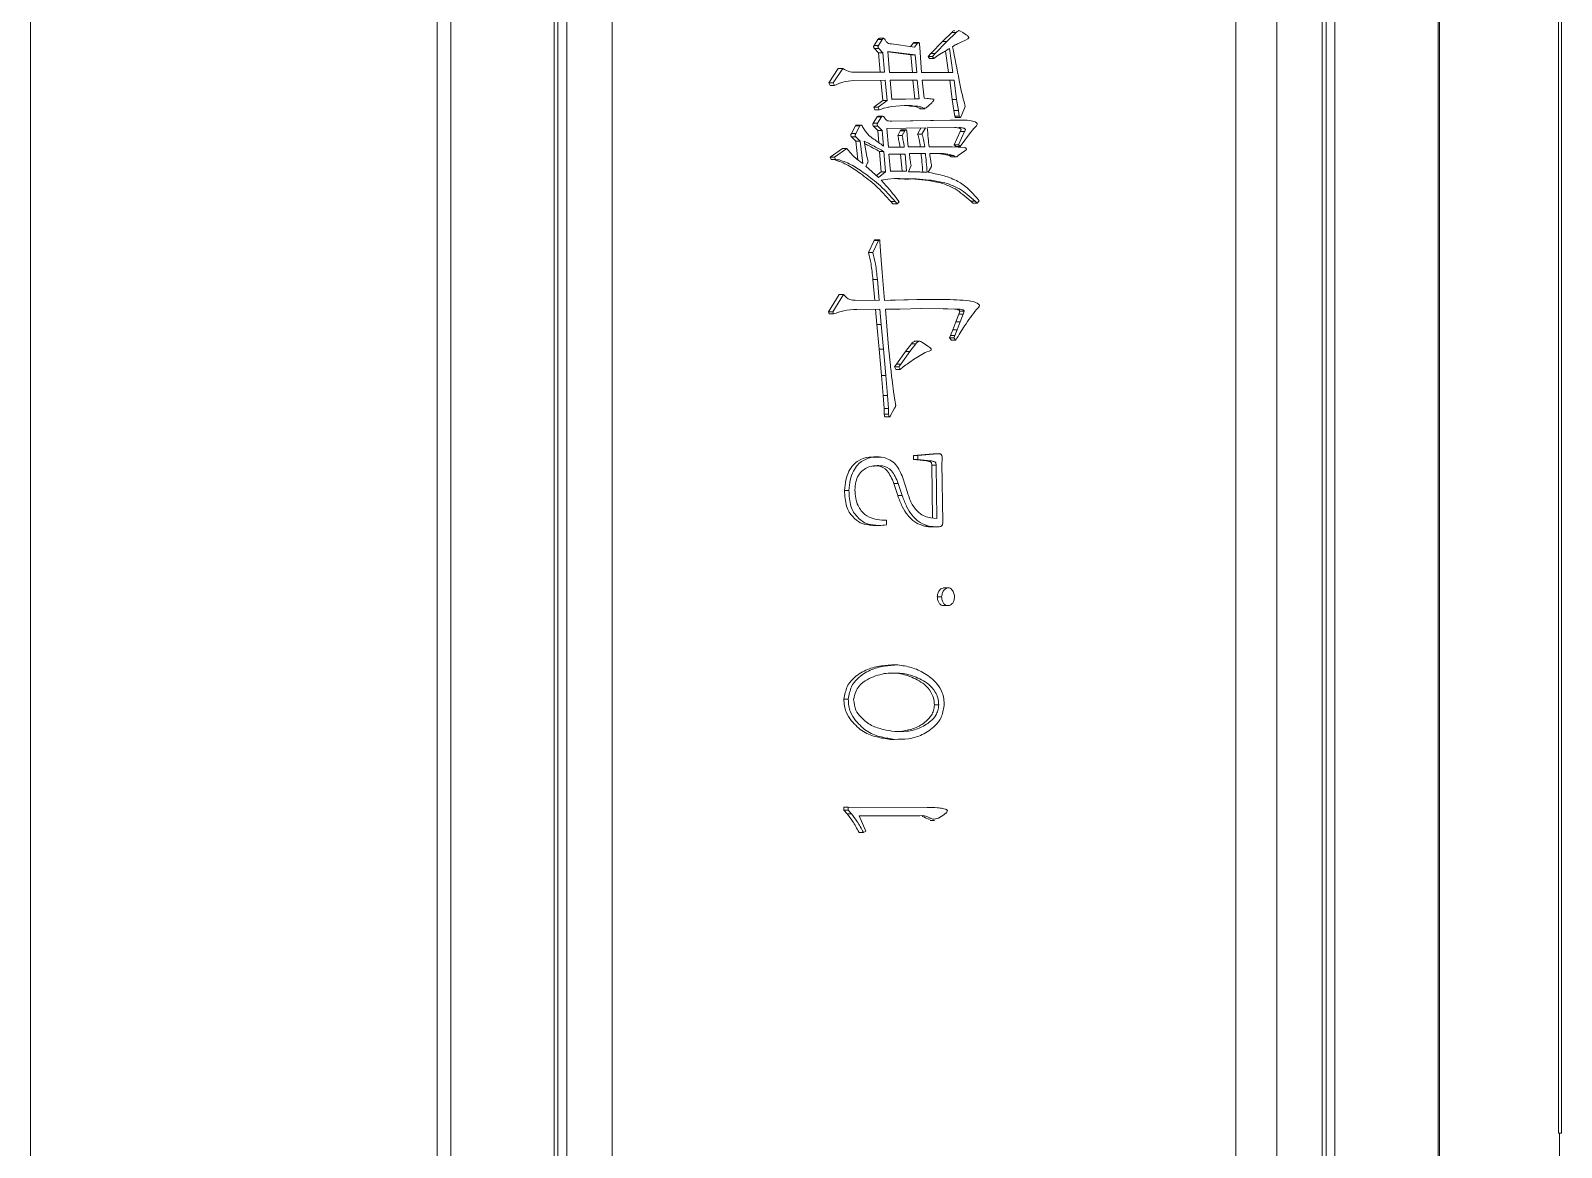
# Model space of a CAD drawing. Header units: centimetres. Extents: x 405464 to 563355, y 50011 to 66875.
# Drawn here: x 510115.47 to 510130.67, y 53795.43 to 53806.51 of the extents above; entities that cross this region are included whole.
import ezdxf

# ---------------------------------------------------------------- set-up
doc = ezdxf.new("R2010")
doc.units = ezdxf.units.CM
doc.layers.get('0').update_dxf_attribs({"lineweight": 9})
doc.layers.add('0-KRCN-MİMARİ-220526', color=8, linetype='Continuous', lineweight=9)
doc.layers.add('TF_Mobilya', color=142, linetype='Continuous', lineweight=9)

# ---------------------------------------------------------------- blocks, each defined once
blk = doc.blocks.new('kombine_altyapı')
at = {"color": 8, "linetype": 'Continuous', "lineweight": 15}
for p, q in [((5757.205, 1570.3), (5757.205, 1521.1)), ((5761.24, 1527.842), (5761.24, 1563.559)), ((5761.377, 1563.559), (5761.377, 1527.842)), ((5771.177, 1527.842), (5771.177, 1563.559)), ((5771.19, 1527.842), (5771.19, 1563.559)), ((5772.373, 1533.2), (5772.373, 1558.2)), ((5772.4, 1558.2), (5772.4, 1533.2)), ((5762.402, 1555.492), (5762.402, 1529.992)), ((5770.065, 1555.492), (5770.065, 1529.992)), ((5770.152, 1529.992), (5770.152, 1555.492)), ((5762.44, 1555.242), (5762.44, 1530.242)), ((5762.527, 1555.242), (5762.527, 1530.242)), ((5770.027, 1530.242), (5770.027, 1555.242)), ((5762.977, 1531.442), (5762.977, 1554.042)), ((5769.577, 1554.042), (5769.577, 1531.442)), ((5769.167, 1553.742), (5769.167, 1531.742)), ((5766.257, 1544.037), (5766.35, 1544.126)), ((5766.3, 1544.037), (5766.393, 1544.126)), ((5766.393, 1544.126), (5766.35, 1544.126)), ((5766.434, 1544.138), (5766.46, 1544.126)), ((5766.46, 1544.126), (5766.493, 1544.102)), ((5765.577, 1543.996), (5765.615, 1544.055)), ((5765.62, 1543.996), (5765.577, 1543.996)), ((5765.659, 1544.055), (5765.615, 1544.055)), ((5765.62, 1543.996), (5765.659, 1544.055)), ((5765.673, 1544.067), (5765.63, 1544.067)), ((5765.75, 1544.011), (5765.979, 1543.978)), ((5765.94, 1543.984), (5765.967, 1544.019)), ((5766.01, 1544.019), (5765.967, 1544.019)), ((5766.021, 1544.026), (5765.978, 1544.026)), ((5765.979, 1543.978), (5766.01, 1544.019)), ((5766.031, 1543.975), (5766.038, 1543.878)), ((5766.14, 1543.916), (5766.257, 1544.037)), ((5766.183, 1543.916), (5766.3, 1544.037)), ((5766.3, 1544.037), (5766.257, 1544.037)), ((5766.384, 1544.002), (5766.356, 1543.984)), ((5766.507, 1544.061), (5766.484, 1544.049)), ((5765.621, 1543.922), (5765.581, 1543.967)), ((5765.625, 1543.967), (5765.581, 1543.967)), ((5765.639, 1543.73), (5765.621, 1543.922)), ((5765.664, 1543.922), (5765.621, 1543.922)), ((5765.664, 1543.922), (5765.625, 1543.967)), ((5765.682, 1543.73), (5765.664, 1543.922)), ((5765.985, 1543.904), (5765.713, 1543.937)), ((5765.713, 1543.937), (5765.731, 1543.727)), ((5765.942, 1543.904), (5765.714, 1543.932)), ((5765.985, 1543.904), (5765.942, 1543.904)), ((5765.958, 1543.727), (5765.942, 1543.904)), ((5766.001, 1543.727), (5765.985, 1543.904)), ((5766.038, 1543.878), (5766.05, 1543.727)), ((5766.115, 1543.886), (5766.14, 1543.916)), ((5766.127, 1543.866), (5766.115, 1543.886)), ((5766.158, 1543.886), (5766.115, 1543.886)), ((5766.17, 1543.866), (5766.127, 1543.866)), ((5766.183, 1543.916), (5766.14, 1543.916)), ((5766.158, 1543.886), (5766.183, 1543.916)), ((5766.17, 1543.866), (5766.158, 1543.886)), ((5766.198, 1543.886), (5766.17, 1543.866)), ((5766.239, 1543.916), (5766.198, 1543.886)), ((5766.317, 1543.727), (5766.285, 1543.941)), ((5766.36, 1543.727), (5766.325, 1543.967)), ((5765.129, 1543.624), (5765.222, 1543.768)), ((5765.172, 1543.624), (5765.266, 1543.768)), ((5765.266, 1543.768), (5765.222, 1543.768)), ((5765.402, 1543.73), (5765.682, 1543.73)), ((5765.731, 1543.727), (5766.001, 1543.727)), ((5766.05, 1543.727), (5766.36, 1543.727)), ((5765.142, 1543.6), (5765.129, 1543.624)), ((5765.172, 1543.624), (5765.129, 1543.624)), ((5765.186, 1543.6), (5765.142, 1543.6)), ((5765.186, 1543.6), (5765.172, 1543.624)), ((5765.688, 1543.65), (5765.373, 1543.647)), ((5765.663, 1543.449), (5765.645, 1543.65)), ((5765.706, 1543.449), (5765.688, 1543.65)), ((5766.007, 1543.65), (5765.737, 1543.65)), ((5765.737, 1543.65), (5765.753, 1543.461)), ((5765.982, 1543.467), (5765.964, 1543.65)), ((5766.025, 1543.467), (5766.007, 1543.65)), ((5766.371, 1543.65), (5766.056, 1543.65)), ((5766.056, 1543.65), (5766.074, 1543.473)), ((5766.354, 1543.461), (5766.328, 1543.65)), ((5766.397, 1543.461), (5766.371, 1543.65)), ((5765.574, 1543.384), (5765.663, 1543.449)), ((5765.584, 1543.358), (5765.574, 1543.384)), ((5765.617, 1543.384), (5765.574, 1543.384)), ((5765.617, 1543.384), (5765.706, 1543.449)), ((5765.627, 1543.358), (5765.617, 1543.384)), ((5765.706, 1543.449), (5765.663, 1543.449)), ((5765.707, 1543.381), (5765.678, 1543.375)), ((5765.877, 1543.399), (5765.749, 1543.39)), ((5765.753, 1543.461), (5766.025, 1543.467)), ((5765.753, 1543.462), (5765.982, 1543.467)), ((5765.945, 1543.399), (5765.877, 1543.399)), ((5766.025, 1543.467), (5765.982, 1543.467)), ((5766.032, 1543.368), (5766.086, 1543.368)), ((5766.074, 1543.473), (5766.106, 1543.47)), ((5766.151, 1543.428), (5766.096, 1543.378)), ((5766.37, 1543.352), (5766.354, 1543.461)), ((5766.397, 1543.461), (5766.354, 1543.461)), ((5766.414, 1543.352), (5766.397, 1543.461)), ((5766.483, 1543.39), (5766.445, 1543.301)), ((5765.569, 1543.224), (5765.608, 1543.287)), ((5765.613, 1543.224), (5765.569, 1543.224)), ((5765.627, 1543.358), (5765.584, 1543.358)), ((5765.651, 1543.287), (5765.608, 1543.287)), ((5765.613, 1543.224), (5765.651, 1543.287)), ((5765.663, 1543.295), (5765.62, 1543.295)), ((5765.743, 1543.246), (5766.333, 1543.254)), ((5765.753, 1543.245), (5766.377, 1543.254)), ((5766.377, 1543.254), (5766.333, 1543.254)), ((5766.378, 1543.295), (5766.37, 1543.352)), ((5766.414, 1543.352), (5766.37, 1543.352)), ((5766.377, 1543.254), (5766.474, 1543.254)), ((5766.421, 1543.295), (5766.378, 1543.295)), ((5766.389, 1543.281), (5766.432, 1543.281)), ((5766.421, 1543.295), (5766.414, 1543.352)), ((5765.352, 1543.121), (5765.392, 1543.198)), ((5765.396, 1543.121), (5765.352, 1543.121)), ((5765.395, 1543.047), (5765.354, 1543.089)), ((5765.397, 1543.089), (5765.354, 1543.089)), ((5765.435, 1543.198), (5765.392, 1543.198)), ((5765.396, 1543.121), (5765.435, 1543.198)), ((5765.438, 1543.047), (5765.397, 1543.089)), ((5765.447, 1543.205), (5765.404, 1543.205)), ((5765.614, 1543.151), (5765.572, 1543.195)), ((5765.616, 1543.195), (5765.572, 1543.195)), ((5765.624, 1543.031), (5765.614, 1543.151)), ((5765.657, 1543.151), (5765.614, 1543.151)), ((5765.657, 1543.151), (5765.616, 1543.195)), ((5765.67, 1542.997), (5765.657, 1543.151)), ((5766.087, 1543.177), (5765.704, 1543.171)), ((5765.704, 1543.171), (5765.721, 1542.985)), ((5765.813, 1543.101), (5765.838, 1543.148)), ((5765.857, 1543.101), (5765.813, 1543.101)), ((5765.882, 1543.148), (5765.838, 1543.148)), ((5765.893, 1543.16), (5765.85, 1543.16)), ((5765.857, 1543.101), (5765.882, 1543.148)), ((5765.904, 1543.142), (5765.905, 1543.112)), ((5765.905, 1543.112), (5765.91, 1543.059)), ((5766.01, 1543.115), (5766.043, 1543.176)), ((5766.053, 1543.115), (5766.01, 1543.115)), ((5766.053, 1543.115), (5766.087, 1543.177)), ((5766.423, 1543.183), (5766.105, 1543.18)), ((5766.373, 1543.009), (5766.432, 1543.142)), ((5766.417, 1543.009), (5766.476, 1543.142)), ((5766.476, 1543.142), (5766.432, 1543.142)), ((5766.526, 1543.118), (5766.433, 1542.994)), ((5766.569, 1543.171), (5766.526, 1543.118)), ((5766.594, 1543.198), (5766.569, 1543.171)), ((5765.141, 1542.888), (5765.264, 1542.974)), ((5765.184, 1542.888), (5765.307, 1542.974)), ((5765.307, 1542.974), (5765.264, 1542.974)), ((5765.417, 1542.861), (5765.395, 1543.047)), ((5765.438, 1543.047), (5765.395, 1543.047)), ((5765.465, 1542.826), (5765.438, 1543.047)), ((5765.478, 1543.047), (5765.491, 1542.97)), ((5765.491, 1542.97), (5765.506, 1542.893)), ((5765.675, 1542.944), (5765.631, 1542.944)), ((5765.649, 1542.743), (5765.631, 1542.944)), ((5765.692, 1542.743), (5765.675, 1542.944)), ((5765.721, 1542.985), (5765.877, 1542.985)), ((5765.885, 1542.917), (5765.725, 1542.917)), ((5765.725, 1542.917), (5765.741, 1542.746)), ((5765.858, 1542.749), (5765.841, 1542.917)), ((5765.901, 1542.749), (5765.885, 1542.917)), ((5765.91, 1543.059), (5765.917, 1542.991)), ((5765.917, 1542.991), (5766.08, 1542.991)), ((5766.087, 1542.923), (5765.928, 1542.923)), ((5766.123, 1542.991), (5766.354, 1542.991)), ((5766.266, 1542.923), (5766.13, 1542.923)), ((5766.354, 1542.991), (5766.473, 1542.982)), ((5766.39, 1542.994), (5766.373, 1543.009)), ((5766.417, 1543.009), (5766.373, 1543.009)), ((5766.433, 1542.994), (5766.39, 1542.994)), ((5766.477, 1542.95), (5766.411, 1542.903)), ((5766.433, 1542.994), (5766.417, 1543.009)), ((5765.151, 1542.864), (5765.141, 1542.888)), ((5765.184, 1542.888), (5765.141, 1542.888)), ((5765.19, 1542.861), (5765.151, 1542.864)), ((5765.195, 1542.864), (5765.151, 1542.864)), ((5765.195, 1542.864), (5765.184, 1542.888)), ((5765.233, 1542.861), (5765.19, 1542.861)), ((5765.233, 1542.861), (5765.195, 1542.864)), ((5765.511, 1542.829), (5765.497, 1542.799)), ((5765.497, 1542.799), (5765.623, 1542.687)), ((5765.506, 1542.893), (5765.518, 1542.846)), ((5765.945, 1542.805), (5765.919, 1542.743)), ((5766.149, 1542.796), (5766.114, 1542.737)), ((5766.366, 1542.905), (5766.323, 1542.905)), ((5766.35, 1542.889), (5766.393, 1542.889)), ((5765.602, 1542.705), (5765.649, 1542.743)), ((5765.623, 1542.687), (5765.692, 1542.743)), ((5765.715, 1542.669), (5765.647, 1542.66)), ((5765.692, 1542.743), (5765.649, 1542.743)), ((5765.778, 1542.675), (5765.715, 1542.669)), ((5765.741, 1542.746), (5765.901, 1542.749)), ((5765.741, 1542.747), (5765.858, 1542.749)), ((5765.815, 1542.673), (5765.778, 1542.675)), ((5765.818, 1542.675), (5765.778, 1542.675)), ((5765.871, 1542.672), (5765.817, 1542.673)), ((5765.821, 1542.675), (5765.818, 1542.675)), ((5765.901, 1542.749), (5765.858, 1542.749)), ((5765.88, 1542.671), (5765.871, 1542.672)), ((5765.914, 1542.672), (5765.871, 1542.672)), ((5765.88, 1542.67), (5765.923, 1542.67)), ((5765.9, 1542.671), (5765.943, 1542.671)), ((5765.935, 1542.743), (5765.919, 1542.743)), ((5765.973, 1542.743), (5765.93, 1542.743)), ((5765.997, 1542.672), (5765.964, 1542.672)), ((5765.805, 1542.474), (5765.827, 1542.444)), ((5766.6, 1542.48), (5766.622, 1542.453)), ((5766.622, 1542.453), (5766.601, 1542.43)), ((5765.765, 1542.424), (5765.744, 1542.447)), ((5765.787, 1542.447), (5765.744, 1542.447)), ((5765.808, 1542.424), (5765.765, 1542.424)), ((5765.808, 1542.424), (5765.787, 1542.447)), ((5765.827, 1542.444), (5765.808, 1542.424)), ((5766.558, 1542.43), (5766.537, 1542.45)), ((5766.581, 1542.45), (5766.537, 1542.45)), ((5766.601, 1542.43), (5766.558, 1542.43)), ((5766.601, 1542.43), (5766.581, 1542.45)), ((5765.522, 1541.94), (5765.577, 1542.059)), ((5765.565, 1541.94), (5765.62, 1542.059)), ((5765.62, 1542.059), (5765.577, 1542.059)), ((5765.63, 1542.067), (5765.587, 1542.067)), ((5765.636, 1542.052), (5765.639, 1541.999)), ((5765.639, 1541.999), (5765.645, 1541.911)), ((5765.565, 1541.94), (5765.522, 1541.94)), ((5765.645, 1541.911), (5765.659, 1541.742)), ((5765.659, 1541.742), (5765.682, 1541.464)), ((5765.584, 1541.465), (5765.566, 1541.674)), ((5765.61, 1541.674), (5765.566, 1541.674)), ((5765.627, 1541.464), (5765.61, 1541.674)), ((5765.125, 1541.352), (5765.231, 1541.524)), ((5765.168, 1541.352), (5765.274, 1541.524)), ((5765.274, 1541.524), (5765.231, 1541.524)), ((5765.39, 1541.467), (5765.627, 1541.464)), ((5765.682, 1541.466), (5765.742, 1541.467)), ((5765.682, 1541.464), (5765.786, 1541.467)), ((5765.742, 1541.467), (5766.001, 1541.473)), ((5765.786, 1541.467), (5765.742, 1541.467)), ((5765.786, 1541.467), (5766.044, 1541.473)), ((5766.001, 1541.473), (5766.259, 1541.476)), ((5766.044, 1541.473), (5766.001, 1541.473)), ((5766.044, 1541.473), (5766.303, 1541.476)), ((5766.303, 1541.476), (5766.259, 1541.476)), ((5766.616, 1541.4), (5766.594, 1541.376)), ((5765.132, 1541.331), (5765.125, 1541.352)), ((5765.168, 1541.352), (5765.125, 1541.352)), ((5765.175, 1541.331), (5765.132, 1541.331)), ((5765.175, 1541.331), (5765.168, 1541.352)), ((5765.635, 1541.379), (5765.406, 1541.376)), ((5765.605, 1541.225), (5765.592, 1541.378)), ((5765.648, 1541.225), (5765.635, 1541.379)), ((5765.834, 1541.379), (5765.69, 1541.379)), ((5765.69, 1541.379), (5765.706, 1541.166)), ((5766.05, 1541.385), (5765.834, 1541.379)), ((5766.265, 1541.382), (5766.037, 1541.384)), ((5766.309, 1541.382), (5766.05, 1541.385)), ((5766.375, 1541.379), (5766.265, 1541.382)), ((5766.309, 1541.382), (5766.265, 1541.382)), ((5766.418, 1541.379), (5766.309, 1541.382)), ((5766.36, 1541.172), (5766.39, 1541.252)), ((5766.418, 1541.379), (5766.375, 1541.379)), ((5766.39, 1541.252), (5766.418, 1541.329)), ((5766.433, 1541.252), (5766.39, 1541.252)), ((5766.403, 1541.172), (5766.433, 1541.252)), ((5766.418, 1541.329), (5766.429, 1541.358)), ((5766.461, 1541.329), (5766.418, 1541.329)), ((5766.473, 1541.358), (5766.429, 1541.358)), ((5766.433, 1541.252), (5766.461, 1541.329)), ((5766.461, 1541.329), (5766.473, 1541.358)), ((5765.627, 1540.98), (5765.605, 1541.225)), ((5765.648, 1541.225), (5765.605, 1541.225)), ((5765.67, 1540.98), (5765.648, 1541.225)), ((5765.706, 1541.166), (5765.722, 1541)), ((5766.326, 1541.095), (5766.336, 1541.116)), ((5766.347, 1541.071), (5766.326, 1541.095)), ((5766.369, 1541.095), (5766.326, 1541.095)), ((5766.336, 1541.116), (5766.36, 1541.172)), ((5766.38, 1541.116), (5766.336, 1541.116)), ((5766.403, 1541.172), (5766.36, 1541.172)), ((5766.369, 1541.095), (5766.38, 1541.116)), ((5766.39, 1541.071), (5766.369, 1541.095)), ((5766.38, 1541.116), (5766.403, 1541.172)), ((5765.651, 1540.72), (5765.627, 1540.98)), ((5765.67, 1540.98), (5765.627, 1540.98)), ((5765.694, 1540.72), (5765.67, 1540.98)), ((5765.722, 1541), (5765.74, 1540.82)), ((5765.8, 1540.832), (5765.89, 1540.959)), ((5765.843, 1540.832), (5765.933, 1540.959)), ((5765.89, 1540.959), (5765.948, 1541.033)), ((5765.933, 1540.959), (5765.89, 1540.959)), ((5765.933, 1540.959), (5765.991, 1541.033)), ((5765.991, 1541.033), (5765.948, 1541.033)), ((5766.031, 1541.06), (5765.977, 1541.06)), ((5766.058, 1541.048), (5766.111, 1541.012)), ((5766.123, 1540.962), (5766.102, 1540.956)), ((5766.39, 1541.071), (5766.347, 1541.071)), ((5765.779, 1540.806), (5765.8, 1540.832)), ((5765.794, 1540.779), (5765.779, 1540.806)), ((5765.823, 1540.806), (5765.779, 1540.806)), ((5765.843, 1540.832), (5765.8, 1540.832)), ((5765.823, 1540.806), (5765.843, 1540.832)), ((5765.837, 1540.779), (5765.823, 1540.806)), ((5765.868, 1540.806), (5765.837, 1540.779)), ((5765.667, 1540.522), (5765.651, 1540.72)), ((5765.694, 1540.72), (5765.651, 1540.72)), ((5765.71, 1540.522), (5765.694, 1540.72)), ((5765.837, 1540.779), (5765.794, 1540.779)), ((5765.677, 1540.392), (5765.667, 1540.522)), ((5765.71, 1540.522), (5765.667, 1540.522)), ((5765.721, 1540.392), (5765.71, 1540.522)), ((5765.771, 1540.563), (5765.784, 1540.475)), ((5765.679, 1540.338), (5765.677, 1540.392)), ((5765.721, 1540.392), (5765.677, 1540.392)), ((5765.722, 1540.338), (5765.679, 1540.338)), ((5765.722, 1540.338), (5765.721, 1540.392)), ((5765.78, 1540.395), (5765.738, 1540.318)), ((5765.784, 1540.475), (5765.793, 1540.424)), ((5765.687, 1540.31), (5765.73, 1540.31)), ((5765.627, 1539.913), (5765.573, 1539.913)), ((5765.968, 1539.927), (5766.163, 1539.942)), ((5765.968, 1539.886), (5765.968, 1539.927)), ((5766.012, 1539.927), (5765.968, 1539.927)), ((5766.097, 1539.874), (5765.968, 1539.886)), ((5766.012, 1539.886), (5765.968, 1539.886)), ((5766.012, 1539.927), (5766.207, 1539.942)), ((5766.012, 1539.886), (5766.012, 1539.927)), ((5766.14, 1539.874), (5766.012, 1539.886)), ((5766.14, 1539.874), (5766.097, 1539.874)), ((5766.207, 1539.942), (5766.163, 1539.942)), ((5766.235, 1539.943), (5766.181, 1539.943)), ((5766.159, 1539.305), (5766.15, 1539.829)), ((5766.194, 1539.829), (5766.15, 1539.829)), ((5766.202, 1539.3), (5766.194, 1539.829)), ((5766.251, 1539.853), (5766.259, 1539.265)), ((5765.328, 1539.578), (5765.284, 1539.578)), ((5765.813, 1539.528), (5765.775, 1539.649)), ((5765.818, 1539.649), (5765.775, 1539.649)), ((5765.857, 1539.528), (5765.818, 1539.649)), ((5765.863, 1539.705), (5765.908, 1539.56)), ((5765.857, 1539.528), (5765.813, 1539.528)), ((5765.653, 1539.285), (5765.701, 1539.283)), ((5765.701, 1539.283), (5765.701, 1539.238)), ((5766.14, 1539.306), (5766.202, 1539.3)), ((5765.564, 1539.238), (5765.521, 1539.238)), ((5765.577, 1539.232), (5765.631, 1539.232)), ((5766.123, 1539.226), (5766.079, 1539.226)), ((5766.152, 1539.218), (5766.207, 1539.218)), ((5766.248, 1538.525), (5766.205, 1538.525)), ((5766.323, 1538.612), (5766.268, 1538.612)), ((5766.312, 1538.437), (5766.268, 1538.437)), ((5765.814, 1537.848), (5765.77, 1537.848)), ((5765.322, 1537.508), (5765.278, 1537.508)), ((5766.22, 1537.451), (5766.177, 1537.451)), ((5765.781, 1537.109), (5765.738, 1537.109)), ((5765.277, 1536.405), (5765.277, 1536.437)), ((5765.32, 1536.437), (5765.277, 1536.437)), ((5765.309, 1536.369), (5765.277, 1536.405)), ((5765.32, 1536.405), (5765.277, 1536.405)), ((5765.32, 1536.405), (5765.32, 1536.437)), ((5765.32, 1536.437), (5766.105, 1536.434)), ((5765.353, 1536.369), (5765.32, 1536.405)), ((5765.353, 1536.369), (5765.309, 1536.369)), ((5765.965, 1536.349), (5765.43, 1536.351)), ((5766.009, 1536.349), (5765.43, 1536.351)), ((5765.43, 1536.351), (5765.496, 1536.198)), ((5766.009, 1536.349), (5765.965, 1536.349)), ((5766.136, 1536.304), (5766.179, 1536.304)), ((5766.269, 1536.36), (5766.216, 1536.328)), ((5766.288, 1536.375), (5766.269, 1536.36)), ((5765.471, 1536.186), (5765.428, 1536.186)), ((5765.496, 1536.198), (5765.471, 1536.186)), ((5772.373, 1533.2), (5772.38, 1533.2)), ((5772.4, 1533.2), (5772.379, 1533.2)), ((5772.38, 1521.2), (5772.38, 1533.2))]:
    blk.add_line(p, q, dxfattribs=at)
for points, knots in [([(5766.35, 1544.126), (5766.357, 1544.133), (5766.366, 1544.143), (5766.376, 1544.143), (5766.377, 1544.143)], [0, 0, 0, 0, 0.8321833, 1, 1, 1, 1]), ([(5766.393, 1544.126), (5766.4, 1544.133), (5766.411, 1544.142), (5766.425, 1544.144), (5766.431, 1544.14), (5766.434, 1544.138)], [0, 0, 0, 0, 0.561242, 0.779351, 1, 1, 1, 1]), ([(5765.581, 1543.967), (5765.578, 1543.97), (5765.574, 1543.974), (5765.573, 1543.984), (5765.574, 1543.99), (5765.576, 1543.994), (5765.577, 1543.996)], [0, 0, 0, 0, 0.500404, 0.622372, 0.749839, 1, 1, 1, 1]), ([(5765.615, 1544.055), (5765.618, 1544.058), (5765.622, 1544.065), (5765.628, 1544.065), (5765.63, 1544.066)], [0, 0, 0, 0, 0.576378, 1, 1, 1, 1]), ([(5765.625, 1543.967), (5765.622, 1543.97), (5765.618, 1543.974), (5765.616, 1543.984), (5765.617, 1543.99), (5765.619, 1543.994), (5765.62, 1543.996)], [0, 0, 0, 0, 0.499969, 0.622055, 0.749515, 1, 1, 1, 1]), ([(5765.659, 1544.055), (5765.661, 1544.058), (5765.666, 1544.065), (5765.678, 1544.069), (5765.684, 1544.058), (5765.688, 1544.052)], [0, 0, 0, 0, 0.281559, 0.56016, 1, 1, 1, 1]), ([(5765.688, 1544.052), (5765.693, 1544.044), (5765.703, 1544.028), (5765.724, 1544.011), (5765.74, 1544.011), (5765.75, 1544.011)], [0, 0, 0, 0, 0.280959, 0.558423, 1, 1, 1, 1]), ([(5765.967, 1544.019), (5765.97, 1544.023), (5765.974, 1544.026), (5765.977, 1544.026), (5765.978, 1544.026)], [0, 0, 0, 0, 0.889725, 1, 1, 1, 1]), ([(5766.01, 1544.019), (5766.013, 1544.022), (5766.017, 1544.026), (5766.022, 1544.026), (5766.025, 1544.024), (5766.026, 1544.02), (5766.029, 1544.004), (5766.03, 1543.989), (5766.031, 1543.975)], [0, 0, 0, 0, 0.2522758, 0.3137254, 0.3761652, 0.4379163, 0.5013618, 1, 1, 1, 1]), ([(5766.356, 1543.984), (5766.379, 1543.872), (5766.411, 1543.717), (5766.449, 1543.514), (5766.472, 1543.431), (5766.483, 1543.39)], [0, 0, 0, 0, 0.560407, 0.780564, 1, 1, 1, 1]), ([(5766.484, 1544.049), (5766.466, 1544.04), (5766.432, 1544.023), (5766.399, 1544.008), (5766.384, 1544.002)], [0, 0, 0, 0, 0.559809, 1, 1, 1, 1]), ([(5766.493, 1544.102), (5766.501, 1544.097), (5766.509, 1544.092), (5766.516, 1544.08), (5766.517, 1544.077), (5766.517, 1544.075), (5766.517, 1544.072), (5766.516, 1544.067), (5766.512, 1544.064), (5766.508, 1544.062), (5766.507, 1544.061)], [0, 0, 0, 0, 0.560736, 0.607821, 0.655522, 0.679364, 0.702391, 0.750072, 0.875121, 1, 1, 1, 1]), ([(5766.325, 1543.967), (5766.309, 1543.956), (5766.281, 1543.937), (5766.252, 1543.923), (5766.239, 1543.916)], [0, 0, 0, 0, 0.560047, 1, 1, 1, 1]), ([(5765.266, 1543.768), (5765.29, 1543.754), (5765.335, 1543.728), (5765.381, 1543.729), (5765.402, 1543.73)], [0, 0, 0, 0, 0.559249, 1, 1, 1, 1]), ([(5765.373, 1543.647), (5765.338, 1543.645), (5765.275, 1543.64), (5765.213, 1543.612), (5765.186, 1543.6)], [0, 0, 0, 0, 0.559891, 1, 1, 1, 1]), ([(5765.678, 1543.375), (5765.668, 1543.372), (5765.652, 1543.365), (5765.635, 1543.36), (5765.627, 1543.358)], [0, 0, 0, 0, 0.55983, 1, 1, 1, 1]), ([(5765.749, 1543.39), (5765.741, 1543.388), (5765.727, 1543.385), (5765.713, 1543.382), (5765.707, 1543.381)], [0, 0, 0, 0, 0.560037, 1, 1, 1, 1]), ([(5766.037, 1543.376), (5766.033, 1543.375), (5766.02, 1543.372), (5765.998, 1543.391), (5765.956, 1543.392), (5765.924, 1543.396), (5765.902, 1543.399)], [0, 0, 0, 0, 0.087971, 0.296904, 0.506279, 1, 1, 1, 1]), ([(5766.096, 1543.378), (5766.087, 1543.375), (5766.068, 1543.369), (5766.041, 1543.391), (5766, 1543.392), (5765.968, 1543.396), (5765.945, 1543.399)], [0, 0, 0, 0, 0.179182, 0.36722, 0.555655, 1, 1, 1, 1]), ([(5766.106, 1543.47), (5766.123, 1543.469), (5766.143, 1543.467), (5766.164, 1543.463), (5766.168, 1543.462), (5766.171, 1543.46), (5766.172, 1543.457), (5766.172, 1543.455), (5766.172, 1543.453), (5766.17, 1543.448), (5766.165, 1543.444), (5766.159, 1543.435), (5766.154, 1543.431), (5766.151, 1543.428)], [0, 0, 0, 0, 0.559422, 0.63961, 0.671033, 0.702156, 0.714713, 0.725989, 0.736204, 0.747387, 0.830944, 0.889414, 1, 1, 1, 1]), ([(5765.572, 1543.195), (5765.571, 1543.197), (5765.568, 1543.199), (5765.566, 1543.206), (5765.566, 1543.213), (5765.567, 1543.219), (5765.568, 1543.222), (5765.569, 1543.224)], [0, 0, 0, 0, 0.250493, 0.498572, 0.624458, 0.749756, 1, 1, 1, 1]), ([(5765.608, 1543.287), (5765.611, 1543.291), (5765.614, 1543.296), (5765.619, 1543.294), (5765.62, 1543.294)], [0, 0, 0, 0, 0.793217, 1, 1, 1, 1]), ([(5765.616, 1543.195), (5765.614, 1543.197), (5765.611, 1543.199), (5765.609, 1543.206), (5765.609, 1543.213), (5765.61, 1543.219), (5765.612, 1543.222), (5765.613, 1543.224)], [0, 0, 0, 0, 0.2500241, 0.4983939, 0.6242582, 0.7493565, 1, 1, 1, 1]), ([(5765.651, 1543.287), (5765.654, 1543.29), (5765.66, 1543.297), (5765.673, 1543.292), (5765.679, 1543.281), (5765.684, 1543.275)], [0, 0, 0, 0, 0.2805173, 0.5580579, 1, 1, 1, 1]), ([(5765.684, 1543.275), (5765.689, 1543.267), (5765.701, 1543.251), (5765.725, 1543.245), (5765.742, 1543.245), (5765.753, 1543.245)], [0, 0, 0, 0, 0.279712, 0.559417, 1, 1, 1, 1]), ([(5766.389, 1543.281), (5766.388, 1543.281), (5766.386, 1543.281), (5766.382, 1543.286), (5766.379, 1543.292), (5766.378, 1543.295)], [0, 0, 0, 0, 0.147043, 0.436355, 1, 1, 1, 1]), ([(5766.445, 1543.301), (5766.443, 1543.297), (5766.44, 1543.289), (5766.435, 1543.281), (5766.43, 1543.281), (5766.425, 1543.286), (5766.423, 1543.292), (5766.421, 1543.295)], [0, 0, 0, 0, 0.2787808, 0.5012093, 0.6230582, 0.7509116, 1, 1, 1, 1]), ([(5766.474, 1543.254), (5766.51, 1543.253), (5766.55, 1543.252), (5766.59, 1543.232), (5766.597, 1543.227), (5766.6, 1543.221), (5766.601, 1543.218), (5766.601, 1543.214), (5766.599, 1543.207), (5766.596, 1543.202), (5766.594, 1543.198)], [0, 0, 0, 0, 0.749144, 0.827842, 0.889735, 0.901576, 0.913457, 0.924879, 0.936657, 1, 1, 1, 1]), ([(5765.354, 1543.089), (5765.352, 1543.09), (5765.35, 1543.093), (5765.347, 1543.098), (5765.346, 1543.104), (5765.347, 1543.11), (5765.349, 1543.115), (5765.351, 1543.119), (5765.352, 1543.121)], [0, 0, 0, 0, 0.2486852, 0.3763352, 0.4992597, 0.6393754, 0.7819337, 1, 1, 1, 1]), ([(5765.397, 1543.089), (5765.395, 1543.09), (5765.393, 1543.093), (5765.39, 1543.098), (5765.39, 1543.104), (5765.391, 1543.11), (5765.393, 1543.115), (5765.394, 1543.119), (5765.396, 1543.121)], [0, 0, 0, 0, 0.248589, 0.376189, 0.499203, 0.639385, 0.781624, 1, 1, 1, 1]), ([(5765.392, 1543.198), (5765.395, 1543.201), (5765.399, 1543.205), (5765.403, 1543.204), (5765.404, 1543.204)], [0, 0, 0, 0, 0.692227, 1, 1, 1, 1]), ([(5765.435, 1543.198), (5765.438, 1543.201), (5765.443, 1543.205), (5765.454, 1543.205), (5765.46, 1543.195), (5765.463, 1543.189)], [0, 0, 0, 0, 0.281047, 0.560031, 1, 1, 1, 1]), ([(5765.463, 1543.189), (5765.48, 1543.162), (5765.514, 1543.108), (5765.587, 1543.059), (5765.639, 1543.021), (5765.67, 1542.997)], [0, 0, 0, 0, 0.279322, 0.559518, 1, 1, 1, 1]), ([(5765.834, 1542.985), (5765.831, 1543.007), (5765.825, 1543.047), (5765.817, 1543.084), (5765.813, 1543.101)], [0, 0, 0, 0, 0.560294, 1, 1, 1, 1]), ([(5765.838, 1543.148), (5765.84, 1543.151), (5765.843, 1543.157), (5765.848, 1543.159), (5765.85, 1543.159)], [0, 0, 0, 0, 0.51969, 1, 1, 1, 1]), ([(5765.877, 1542.985), (5765.874, 1543.007), (5765.868, 1543.047), (5765.86, 1543.084), (5765.857, 1543.101)], [0, 0, 0, 0, 0.560294, 1, 1, 1, 1]), ([(5765.882, 1543.148), (5765.883, 1543.151), (5765.887, 1543.157), (5765.893, 1543.161), (5765.897, 1543.158), (5765.901, 1543.152), (5765.903, 1543.146), (5765.904, 1543.142)], [0, 0, 0, 0, 0.249762, 0.498756, 0.62397, 0.750371, 1, 1, 1, 1]), ([(5766.036, 1542.991), (5766.033, 1543.016), (5766.026, 1543.059), (5766.015, 1543.098), (5766.01, 1543.115)], [0, 0, 0, 0, 0.56026, 1, 1, 1, 1]), ([(5766.08, 1542.991), (5766.076, 1543.016), (5766.07, 1543.059), (5766.058, 1543.098), (5766.053, 1543.115)], [0, 0, 0, 0, 0.560197, 1, 1, 1, 1]), ([(5766.105, 1543.18), (5766.108, 1543.145), (5766.114, 1543.082), (5766.12, 1543.019), (5766.123, 1542.991)], [0, 0, 0, 0, 0.560031, 1, 1, 1, 1]), ([(5766.432, 1543.142), (5766.434, 1543.145), (5766.437, 1543.15), (5766.44, 1543.157), (5766.441, 1543.161), (5766.441, 1543.163), (5766.44, 1543.165), (5766.439, 1543.167), (5766.438, 1543.168), (5766.431, 1543.174), (5766.42, 1543.176), (5766.401, 1543.181), (5766.388, 1543.182), (5766.379, 1543.183)], [0, 0, 0, 0, 0.091103, 0.143764, 0.168159, 0.178848, 0.189246, 0.206682, 0.225187, 0.252907, 0.48699, 0.671173, 1, 1, 1, 1]), ([(5766.476, 1543.142), (5766.477, 1543.145), (5766.48, 1543.15), (5766.483, 1543.157), (5766.484, 1543.161), (5766.484, 1543.163), (5766.484, 1543.165), (5766.483, 1543.167), (5766.481, 1543.168), (5766.475, 1543.174), (5766.463, 1543.176), (5766.444, 1543.181), (5766.431, 1543.182), (5766.423, 1543.183)], [0, 0, 0, 0, 0.090911, 0.14358, 0.167979, 0.17867, 0.189024, 0.206553, 0.225062, 0.252662, 0.486912, 0.67099, 1, 1, 1, 1]), ([(5765.307, 1542.974), (5765.335, 1542.94), (5765.385, 1542.879), (5765.441, 1542.842), (5765.465, 1542.826)], [0, 0, 0, 0, 0.55849, 1, 1, 1, 1]), ([(5765.675, 1542.944), (5765.638, 1542.964), (5765.573, 1542.999), (5765.507, 1543.032), (5765.478, 1543.047)], [0, 0, 0, 0, 0.5600152, 1, 1, 1, 1]), ([(5765.631, 1542.944), (5765.595, 1542.964), (5765.545, 1542.991), (5765.496, 1543.016), (5765.483, 1543.023)], [0, 0, 0, 0, 0.738328, 1, 1, 1, 1]), ([(5765.928, 1542.923), (5765.93, 1542.901), (5765.935, 1542.861), (5765.942, 1542.822), (5765.945, 1542.805)], [0, 0, 0, 0, 0.559985, 1, 1, 1, 1]), ([(5766.06, 1542.737), (5766.058, 1542.772), (5766.054, 1542.835), (5766.047, 1542.896), (5766.044, 1542.923)], [0, 0, 0, 0, 0.559994, 1, 1, 1, 1]), ([(5766.103, 1542.737), (5766.101, 1542.772), (5766.097, 1542.835), (5766.09, 1542.896), (5766.087, 1542.923)], [0, 0, 0, 0, 0.55999, 1, 1, 1, 1]), ([(5766.13, 1542.923), (5766.133, 1542.899), (5766.138, 1542.856), (5766.146, 1542.814), (5766.149, 1542.796)], [0, 0, 0, 0, 0.559932, 1, 1, 1, 1]), ([(5766.323, 1542.905), (5766.304, 1542.909), (5766.271, 1542.915), (5766.237, 1542.921), (5766.222, 1542.923)], [0, 0, 0, 0, 0.559621, 1, 1, 1, 1]), ([(5766.366, 1542.905), (5766.348, 1542.909), (5766.314, 1542.915), (5766.281, 1542.921), (5766.266, 1542.923)], [0, 0, 0, 0, 0.559576, 1, 1, 1, 1]), ([(5766.473, 1542.982), (5766.477, 1542.981), (5766.483, 1542.98), (5766.49, 1542.977), (5766.493, 1542.972), (5766.494, 1542.969), (5766.495, 1542.965), (5766.493, 1542.962), (5766.491, 1542.959), (5766.486, 1542.955), (5766.481, 1542.952), (5766.477, 1542.95)], [0, 0, 0, 0, 0.2810302, 0.4213589, 0.4914965, 0.5281029, 0.5641608, 0.6094529, 0.6571139, 0.7506888, 1, 1, 1, 1]), ([(5765.744, 1542.447), (5765.695, 1542.502), (5765.598, 1542.61), (5765.453, 1542.717), (5765.318, 1542.814), (5765.233, 1542.845), (5765.19, 1542.861)], [0, 0, 0, 0, 0.280048, 0.560006, 0.779996, 1, 1, 1, 1]), ([(5765.787, 1542.447), (5765.739, 1542.502), (5765.642, 1542.61), (5765.496, 1542.717), (5765.362, 1542.814), (5765.276, 1542.845), (5765.233, 1542.861)], [0, 0, 0, 0, 0.2800533, 0.5599973, 0.779992, 1, 1, 1, 1]), ([(5765.518, 1542.846), (5765.517, 1542.843), (5765.515, 1542.836), (5765.512, 1542.831), (5765.511, 1542.829)], [0, 0, 0, 0, 0.5586228, 1, 1, 1, 1]), ([(5766.35, 1542.892), (5766.347, 1542.892), (5766.338, 1542.891), (5766.329, 1542.899), (5766.323, 1542.905)], [0, 0, 0, 0, 0.255375, 1, 1, 1, 1]), ([(5766.411, 1542.903), (5766.407, 1542.898), (5766.399, 1542.89), (5766.383, 1542.891), (5766.373, 1542.9), (5766.366, 1542.905)], [0, 0, 0, 0, 0.283043, 0.556058, 1, 1, 1, 1]), ([(5765.647, 1542.66), (5765.677, 1542.627), (5765.73, 1542.568), (5765.782, 1542.503), (5765.805, 1542.474)], [0, 0, 0, 0, 0.560009, 1, 1, 1, 1]), ([(5765.914, 1542.672), (5765.896, 1542.672), (5765.867, 1542.672), (5765.837, 1542.674), (5765.825, 1542.675)], [0, 0, 0, 0, 0.6039273, 1, 1, 1, 1]), ([(5765.9, 1542.671), (5765.898, 1542.671), (5765.895, 1542.671), (5765.892, 1542.671), (5765.891, 1542.671)], [0, 0, 0, 0, 0.774297, 1, 1, 1, 1]), ([(5765.964, 1542.672), (5765.955, 1542.671), (5765.938, 1542.67), (5765.922, 1542.671), (5765.914, 1542.672)], [0, 0, 0, 0, 0.560281, 1, 1, 1, 1]), ([(5765.919, 1542.743), (5765.94, 1542.743), (5765.974, 1542.743), (5766.022, 1542.741), (5766.063, 1542.739), (5766.09, 1542.738), (5766.103, 1542.737)], [0, 0, 0, 0, 0.340004, 0.559982, 0.779923, 1, 1, 1, 1]), ([(5766.537, 1542.45), (5766.486, 1542.495), (5766.383, 1542.584), (5766.229, 1542.638), (5766.085, 1542.662), (5765.998, 1542.669), (5765.954, 1542.672)], [0, 0, 0, 0, 0.279803, 0.559748, 0.77983, 1, 1, 1, 1]), ([(5766.581, 1542.45), (5766.529, 1542.495), (5766.426, 1542.584), (5766.272, 1542.638), (5766.129, 1542.662), (5766.041, 1542.669), (5765.997, 1542.672)], [0, 0, 0, 0, 0.2798, 0.559739, 0.779815, 1, 1, 1, 1]), ([(5766.114, 1542.737), (5766.161, 1542.728), (5766.255, 1542.71), (5766.386, 1542.665), (5766.502, 1542.59), (5766.567, 1542.517), (5766.6, 1542.48)], [0, 0, 0, 0, 0.2801262, 0.5600075, 0.7800259, 1, 1, 1, 1]), ([(5765.577, 1542.059), (5765.578, 1542.06), (5765.582, 1542.064), (5765.585, 1542.068), (5765.587, 1542.067), (5765.587, 1542.067)], [0, 0, 0, 0, 0.489138, 0.978949, 1, 1, 1, 1]), ([(5765.62, 1542.059), (5765.622, 1542.061), (5765.625, 1542.064), (5765.629, 1542.068), (5765.633, 1542.067), (5765.636, 1542.064), (5765.636, 1542.058), (5765.636, 1542.054), (5765.636, 1542.052)], [0, 0, 0, 0, 0.247782, 0.496304, 0.624655, 0.746956, 0.865872, 1, 1, 1, 1]), ([(5765.566, 1541.674), (5765.561, 1541.726), (5765.552, 1541.819), (5765.531, 1541.903), (5765.522, 1541.94)], [0, 0, 0, 0, 0.560105, 1, 1, 1, 1]), ([(5765.61, 1541.674), (5765.605, 1541.726), (5765.596, 1541.819), (5765.575, 1541.903), (5765.565, 1541.94)], [0, 0, 0, 0, 0.5601123, 1, 1, 1, 1]), ([(5765.274, 1541.524), (5765.295, 1541.503), (5765.331, 1541.467), (5765.372, 1541.467), (5765.39, 1541.467)], [0, 0, 0, 0, 0.559088, 1, 1, 1, 1]), ([(5766.303, 1541.476), (5766.345, 1541.474), (5766.429, 1541.469), (5766.534, 1541.464), (5766.597, 1541.441), (5766.62, 1541.425), (5766.623, 1541.419), (5766.623, 1541.414), (5766.623, 1541.409), (5766.62, 1541.403), (5766.618, 1541.401), (5766.616, 1541.4)], [0, 0, 0, 0, 0.374686, 0.749164, 0.936199, 0.952734, 0.960269, 0.968134, 0.976032, 0.983562, 1, 1, 1, 1]), ([(5765.406, 1541.376), (5765.363, 1541.374), (5765.285, 1541.371), (5765.209, 1541.343), (5765.175, 1541.331)], [0, 0, 0, 0, 0.5602, 1, 1, 1, 1]), ([(5766.429, 1541.358), (5766.428, 1541.361), (5766.424, 1541.368), (5766.415, 1541.372), (5766.399, 1541.378), (5766.384, 1541.378), (5766.375, 1541.379)], [0, 0, 0, 0, 0.120621, 0.245402, 0.497523, 1, 1, 1, 1]), ([(5766.594, 1541.376), (5766.554, 1541.323), (5766.483, 1541.229), (5766.418, 1541.12), (5766.39, 1541.071)], [0, 0, 0, 0, 0.559822, 1, 1, 1, 1]), ([(5766.473, 1541.358), (5766.471, 1541.361), (5766.468, 1541.368), (5766.458, 1541.372), (5766.442, 1541.378), (5766.428, 1541.378), (5766.418, 1541.379)], [0, 0, 0, 0, 0.120621, 0.245402, 0.497523, 1, 1, 1, 1]), ([(5766.102, 1540.956), (5766.058, 1540.932), (5765.979, 1540.889), (5765.902, 1540.831), (5765.868, 1540.806)], [0, 0, 0, 0, 0.559814, 1, 1, 1, 1]), ([(5765.948, 1541.033), (5765.953, 1541.04), (5765.964, 1541.054), (5765.977, 1541.057), (5765.983, 1541.059)], [0, 0, 0, 0, 0.521254, 1, 1, 1, 1]), ([(5765.991, 1541.033), (5765.997, 1541.04), (5766.008, 1541.053), (5766.031, 1541.064), (5766.048, 1541.054), (5766.058, 1541.048)], [0, 0, 0, 0, 0.280847, 0.559368, 1, 1, 1, 1]), ([(5766.111, 1541.012), (5766.117, 1541.008), (5766.126, 1541.002), (5766.137, 1540.992), (5766.142, 1540.987), (5766.144, 1540.982), (5766.144, 1540.979), (5766.144, 1540.976), (5766.143, 1540.972), (5766.141, 1540.97), (5766.134, 1540.965), (5766.128, 1540.964), (5766.123, 1540.962)], [0, 0, 0, 0, 0.314478, 0.451533, 0.562393, 0.585594, 0.608739, 0.632781, 0.655798, 0.703442, 0.751662, 1, 1, 1, 1]), ([(5765.74, 1540.82), (5765.745, 1540.772), (5765.754, 1540.686), (5765.766, 1540.6), (5765.771, 1540.563)], [0, 0, 0, 0, 0.559998, 1, 1, 1, 1]), ([(5765.687, 1540.311), (5765.687, 1540.31), (5765.685, 1540.31), (5765.683, 1540.313), (5765.681, 1540.319), (5765.679, 1540.328), (5765.679, 1540.334), (5765.679, 1540.338)], [0, 0, 0, 0, 0.061951, 0.245835, 0.459267, 0.66935, 1, 1, 1, 1]), ([(5765.738, 1540.318), (5765.738, 1540.316), (5765.736, 1540.313), (5765.733, 1540.31), (5765.729, 1540.31), (5765.726, 1540.313), (5765.724, 1540.319), (5765.723, 1540.328), (5765.722, 1540.334), (5765.722, 1540.338)], [0, 0, 0, 0, 0.125393, 0.24915, 0.376929, 0.499379, 0.640889, 0.780508, 1, 1, 1, 1]), ([(5765.793, 1540.424), (5765.792, 1540.421), (5765.791, 1540.414), (5765.786, 1540.405), (5765.782, 1540.399), (5765.78, 1540.395)], [0, 0, 0, 0, 0.277934, 0.559306, 1, 1, 1, 1]), ([(5765.284, 1539.578), (5765.287, 1539.614), (5765.294, 1539.685), (5765.326, 1539.775), (5765.371, 1539.837), (5765.438, 1539.889), (5765.509, 1539.913), (5765.562, 1539.909), (5765.578, 1539.908)], [0, 0, 0, 0, 0.1438116, 0.2880776, 0.4323837, 0.5770461, 0.866019, 1, 1, 1, 1]), ([(5765.328, 1539.578), (5765.331, 1539.614), (5765.337, 1539.685), (5765.37, 1539.775), (5765.414, 1539.837), (5765.482, 1539.89), (5765.572, 1539.916), (5765.643, 1539.91), (5765.679, 1539.906)], [0, 0, 0, 0, 0.124492, 0.249377, 0.374297, 0.499525, 0.749653, 1, 1, 1, 1]), ([(5765.679, 1539.906), (5765.699, 1539.898), (5765.738, 1539.883), (5765.807, 1539.833), (5765.842, 1539.754), (5765.863, 1539.705)], [0, 0, 0, 0, 0.281011, 0.561891, 1, 1, 1, 1]), ([(5766.15, 1539.829), (5766.15, 1539.835), (5766.15, 1539.846), (5766.142, 1539.863), (5766.123, 1539.866), (5766.107, 1539.871), (5766.097, 1539.874)], [0, 0, 0, 0, 0.126242, 0.25025, 0.499934, 1, 1, 1, 1]), ([(5766.194, 1539.829), (5766.193, 1539.835), (5766.193, 1539.846), (5766.186, 1539.863), (5766.166, 1539.866), (5766.151, 1539.871), (5766.14, 1539.874)], [0, 0, 0, 0, 0.1262624, 0.2502669, 0.4997869, 1, 1, 1, 1]), ([(5766.163, 1539.942), (5766.168, 1539.942), (5766.176, 1539.944), (5766.184, 1539.943), (5766.187, 1539.943)], [0, 0, 0, 0, 0.66336, 1, 1, 1, 1]), ([(5766.207, 1539.942), (5766.212, 1539.942), (5766.222, 1539.943), (5766.238, 1539.947), (5766.256, 1539.916), (5766.253, 1539.879), (5766.251, 1539.853)], [0, 0, 0, 0, 0.189083, 0.377823, 0.5553, 1, 1, 1, 1]), ([(5765.518, 1539.812), (5765.501, 1539.802), (5765.468, 1539.783), (5765.423, 1539.74), (5765.393, 1539.667), (5765.39, 1539.612), (5765.388, 1539.584)], [0, 0, 0, 0, 0.280706, 0.561231, 0.780202, 1, 1, 1, 1]), ([(5765.818, 1539.649), (5765.798, 1539.696), (5765.756, 1539.79), (5765.644, 1539.838), (5765.566, 1539.822), (5765.518, 1539.812)], [0, 0, 0, 0, 0.277238, 0.558705, 1, 1, 1, 1]), ([(5765.775, 1539.649), (5765.754, 1539.696), (5765.713, 1539.789), (5765.632, 1539.829), (5765.583, 1539.822), (5765.565, 1539.819)], [0, 0, 0, 0, 0.38173, 0.769327, 1, 1, 1, 1]), ([(5765.521, 1539.238), (5765.494, 1539.242), (5765.44, 1539.251), (5765.365, 1539.314), (5765.307, 1539.394), (5765.289, 1539.498), (5765.286, 1539.552), (5765.284, 1539.578)], [0, 0, 0, 0, 0.250795, 0.500853, 0.749738, 0.874786, 1, 1, 1, 1]), ([(5765.564, 1539.238), (5765.537, 1539.242), (5765.483, 1539.251), (5765.409, 1539.314), (5765.35, 1539.394), (5765.332, 1539.498), (5765.329, 1539.552), (5765.328, 1539.578)], [0, 0, 0, 0, 0.250826, 0.500854, 0.749738, 0.874786, 1, 1, 1, 1]), ([(5765.388, 1539.584), (5765.389, 1539.556), (5765.392, 1539.499), (5765.425, 1539.405), (5765.486, 1539.331), (5765.569, 1539.296), (5765.625, 1539.289), (5765.653, 1539.285)], [0, 0, 0, 0, 0.124529, 0.249569, 0.498413, 0.749067, 1, 1, 1, 1]), ([(5766.079, 1539.226), (5766.05, 1539.235), (5765.991, 1539.252), (5765.916, 1539.322), (5765.855, 1539.416), (5765.827, 1539.491), (5765.813, 1539.528)], [0, 0, 0, 0, 0.2803768, 0.5595535, 0.7796566, 1, 1, 1, 1]), ([(5766.123, 1539.226), (5766.093, 1539.235), (5766.035, 1539.252), (5765.959, 1539.322), (5765.898, 1539.416), (5765.871, 1539.491), (5765.857, 1539.528)], [0, 0, 0, 0, 0.280405, 0.559573, 0.779643, 1, 1, 1, 1]), ([(5765.908, 1539.56), (5765.923, 1539.517), (5765.952, 1539.432), (5766.017, 1539.359), (5766.08, 1539.32), (5766.12, 1539.311), (5766.14, 1539.306)], [0, 0, 0, 0, 0.280207, 0.559594, 0.779857, 1, 1, 1, 1]), ([(5766.259, 1539.265), (5766.259, 1539.258), (5766.259, 1539.246), (5766.252, 1539.23), (5766.244, 1539.223), (5766.225, 1539.218), (5766.185, 1539.216), (5766.147, 1539.222), (5766.123, 1539.226)], [0, 0, 0, 0, 0.062831, 0.125092, 0.18762, 0.250165, 0.500091, 1, 1, 1, 1]), ([(5765.582, 1539.233), (5765.582, 1539.232), (5765.561, 1539.231), (5765.541, 1539.235), (5765.521, 1539.238)], [0, 0, 0, 0, 0.019383, 1, 1, 1, 1]), ([(5765.701, 1539.238), (5765.676, 1539.235), (5765.63, 1539.229), (5765.584, 1539.235), (5765.564, 1539.238)], [0, 0, 0, 0, 0.560037, 1, 1, 1, 1]), ([(5766.158, 1539.218), (5766.156, 1539.218), (5766.13, 1539.215), (5766.104, 1539.221), (5766.079, 1539.226)], [0, 0, 0, 0, 0.051819, 1, 1, 1, 1]), ([(5766.205, 1538.525), (5766.207, 1538.539), (5766.213, 1538.566), (5766.23, 1538.595), (5766.251, 1538.609), (5766.266, 1538.611), (5766.274, 1538.612)], [0, 0, 0, 0, 0.243894, 0.487877, 0.733963, 1, 1, 1, 1]), ([(5766.268, 1538.437), (5766.26, 1538.437), (5766.244, 1538.439), (5766.224, 1538.458), (5766.208, 1538.488), (5766.206, 1538.513), (5766.205, 1538.525)], [0, 0, 0, 0, 0.280499, 0.56035, 0.781231, 1, 1, 1, 1]), ([(5766.248, 1538.525), (5766.251, 1538.539), (5766.256, 1538.566), (5766.273, 1538.595), (5766.295, 1538.609), (5766.319, 1538.616), (5766.336, 1538.607), (5766.344, 1538.602)], [0, 0, 0, 0, 0.185877, 0.37193, 0.559517, 0.780097, 1, 1, 1, 1]), ([(5766.312, 1538.437), (5766.304, 1538.437), (5766.288, 1538.439), (5766.267, 1538.458), (5766.252, 1538.488), (5766.249, 1538.513), (5766.248, 1538.525)], [0, 0, 0, 0, 0.2805166, 0.5602747, 0.7812513, 1, 1, 1, 1]), ([(5766.375, 1538.525), (5766.375, 1538.518), (5766.375, 1538.503), (5766.369, 1538.477), (5766.348, 1538.444), (5766.326, 1538.439), (5766.312, 1538.437)], [0, 0, 0, 0, 0.12642, 0.251286, 0.502389, 1, 1, 1, 1]), ([(5766.344, 1538.602), (5766.352, 1538.592), (5766.364, 1538.578), (5766.374, 1538.548), (5766.375, 1538.533), (5766.375, 1538.525)], [0, 0, 0, 0, 0.558587, 0.779795, 1, 1, 1, 1]), ([(5765.278, 1537.508), (5765.287, 1537.552), (5765.304, 1537.639), (5765.387, 1537.734), (5765.495, 1537.802), (5765.633, 1537.841), (5765.725, 1537.845), (5765.77, 1537.848)], [0, 0, 0, 0, 0.123821, 0.248457, 0.498815, 0.749326, 1, 1, 1, 1]), ([(5765.322, 1537.508), (5765.33, 1537.552), (5765.347, 1537.639), (5765.43, 1537.734), (5765.539, 1537.802), (5765.676, 1537.841), (5765.768, 1537.845), (5765.814, 1537.848)], [0, 0, 0, 0, 0.123821, 0.248473, 0.498814, 0.749344, 1, 1, 1, 1]), ([(5765.679, 1537.762), (5765.622, 1537.747), (5765.535, 1537.726), (5765.44, 1537.655), (5765.392, 1537.586), (5765.38, 1537.532), (5765.375, 1537.505)], [0, 0, 0, 0, 0.500903, 0.751381, 0.876306, 1, 1, 1, 1]), ([(5766.22, 1537.451), (5766.218, 1537.476), (5766.213, 1537.525), (5766.177, 1537.599), (5766.099, 1537.678), (5765.977, 1537.739), (5765.829, 1537.773), (5765.729, 1537.766), (5765.679, 1537.762)], [0, 0, 0, 0, 0.061779, 0.124093, 0.249102, 0.49908, 0.749534, 1, 1, 1, 1]), ([(5766.177, 1537.451), (5766.174, 1537.476), (5766.17, 1537.525), (5766.133, 1537.599), (5766.056, 1537.678), (5765.934, 1537.738), (5765.817, 1537.769), (5765.75, 1537.765), (5765.732, 1537.764)], [0, 0, 0, 0, 0.073671, 0.147959, 0.297057, 0.595086, 0.893725, 1, 1, 1, 1]), ([(5765.814, 1537.848), (5765.859, 1537.841), (5765.948, 1537.828), (5766.08, 1537.769), (5766.185, 1537.689), (5766.25, 1537.594), (5766.272, 1537.513), (5766.273, 1537.468), (5766.273, 1537.446)], [0, 0, 0, 0, 0.250493, 0.500891, 0.750888, 0.875334, 0.937777, 1, 1, 1, 1]), ([(5765.738, 1537.109), (5765.693, 1537.115), (5765.604, 1537.129), (5765.471, 1537.174), (5765.369, 1537.269), (5765.303, 1537.36), (5765.282, 1537.441), (5765.279, 1537.486), (5765.278, 1537.508)], [0, 0, 0, 0, 0.250466, 0.500779, 0.750588, 0.8753, 0.937744, 1, 1, 1, 1]), ([(5765.781, 1537.109), (5765.737, 1537.115), (5765.647, 1537.129), (5765.514, 1537.174), (5765.412, 1537.269), (5765.347, 1537.36), (5765.325, 1537.441), (5765.323, 1537.486), (5765.322, 1537.508)], [0, 0, 0, 0, 0.250464, 0.500794, 0.750602, 0.875299, 0.93774, 1, 1, 1, 1]), ([(5765.375, 1537.505), (5765.381, 1537.467), (5765.392, 1537.39), (5765.462, 1537.309), (5765.552, 1537.24), (5765.668, 1537.205), (5765.745, 1537.192), (5765.784, 1537.186)], [0, 0, 0, 0, 0.123257, 0.24824, 0.498429, 0.749167, 1, 1, 1, 1]), ([(5766.273, 1537.446), (5766.265, 1537.402), (5766.248, 1537.315), (5766.165, 1537.22), (5766.057, 1537.148), (5765.919, 1537.109), (5765.827, 1537.109), (5765.781, 1537.109)], [0, 0, 0, 0, 0.123316, 0.248223, 0.498551, 0.749185, 1, 1, 1, 1]), ([(5765.784, 1537.186), (5765.824, 1537.185), (5765.905, 1537.183), (5766.024, 1537.215), (5766.121, 1537.269), (5766.185, 1537.332), (5766.213, 1537.393), (5766.218, 1537.432), (5766.22, 1537.451)], [0, 0, 0, 0, 0.250402, 0.500724, 0.750858, 0.875662, 0.938085, 1, 1, 1, 1]), ([(5765.861, 1537.189), (5765.901, 1537.197), (5765.981, 1537.214), (5766.078, 1537.269), (5766.141, 1537.332), (5766.169, 1537.393), (5766.174, 1537.432), (5766.177, 1537.451)], [0, 0, 0, 0, 0.333916, 0.667636, 0.834107, 0.917402, 1, 1, 1, 1]), ([(5766.105, 1536.434), (5766.139, 1536.433), (5766.19, 1536.431), (5766.25, 1536.426), (5766.28, 1536.419), (5766.294, 1536.414), (5766.301, 1536.409), (5766.304, 1536.405), (5766.305, 1536.402), (5766.305, 1536.399), (5766.304, 1536.397), (5766.304, 1536.396)], [0, 0, 0, 0, 0.499718, 0.749394, 0.874648, 0.936254, 0.96904, 0.97698, 0.984034, 0.991591, 1, 1, 1, 1]), ([(5766.304, 1536.396), (5766.302, 1536.39), (5766.297, 1536.38), (5766.291, 1536.376), (5766.288, 1536.375)], [0, 0, 0, 0, 0.557385, 1, 1, 1, 1]), ([(5765.428, 1536.186), (5765.407, 1536.224), (5765.371, 1536.294), (5765.328, 1536.346), (5765.309, 1536.369)], [0, 0, 0, 0, 0.559977, 1, 1, 1, 1]), ([(5765.471, 1536.186), (5765.451, 1536.224), (5765.414, 1536.294), (5765.372, 1536.346), (5765.353, 1536.369)], [0, 0, 0, 0, 0.559859, 1, 1, 1, 1]), ([(5766.216, 1536.328), (5766.197, 1536.321), (5766.158, 1536.307), (5766.091, 1536.358), (5766.04, 1536.352), (5766.009, 1536.349)], [0, 0, 0, 0, 0.27017, 0.55373, 1, 1, 1, 1]), ([(5766.135, 1536.321), (5766.129, 1536.319), (5766.103, 1536.311), (5766.077, 1536.343), (5766.056, 1536.343), (5766.055, 1536.343)], [0, 0, 0, 0, 0.23232, 0.961019, 1, 1, 1, 1])]:
    blk.add_open_spline(points, degree=3, knots=knots, dxfattribs=at)
blk = doc.blocks.new('A$C9e52caec')
at = {"layer": 'TF_Mobilya', "color": 8}
blk.add_blockref('kombine_altyapı', (0, 0), dxfattribs=at)

msp = doc.modelspace()

# ---------------------------------------------------------------- block references
at = {"layer": '0-KRCN-MİMARİ-220526', "rotation": 359.999999999997}
msp.add_blockref('A$C9e52caec', (504358.269, 52262.368, 73.999), dxfattribs=at)

doc.saveas('drawing.dxf')
